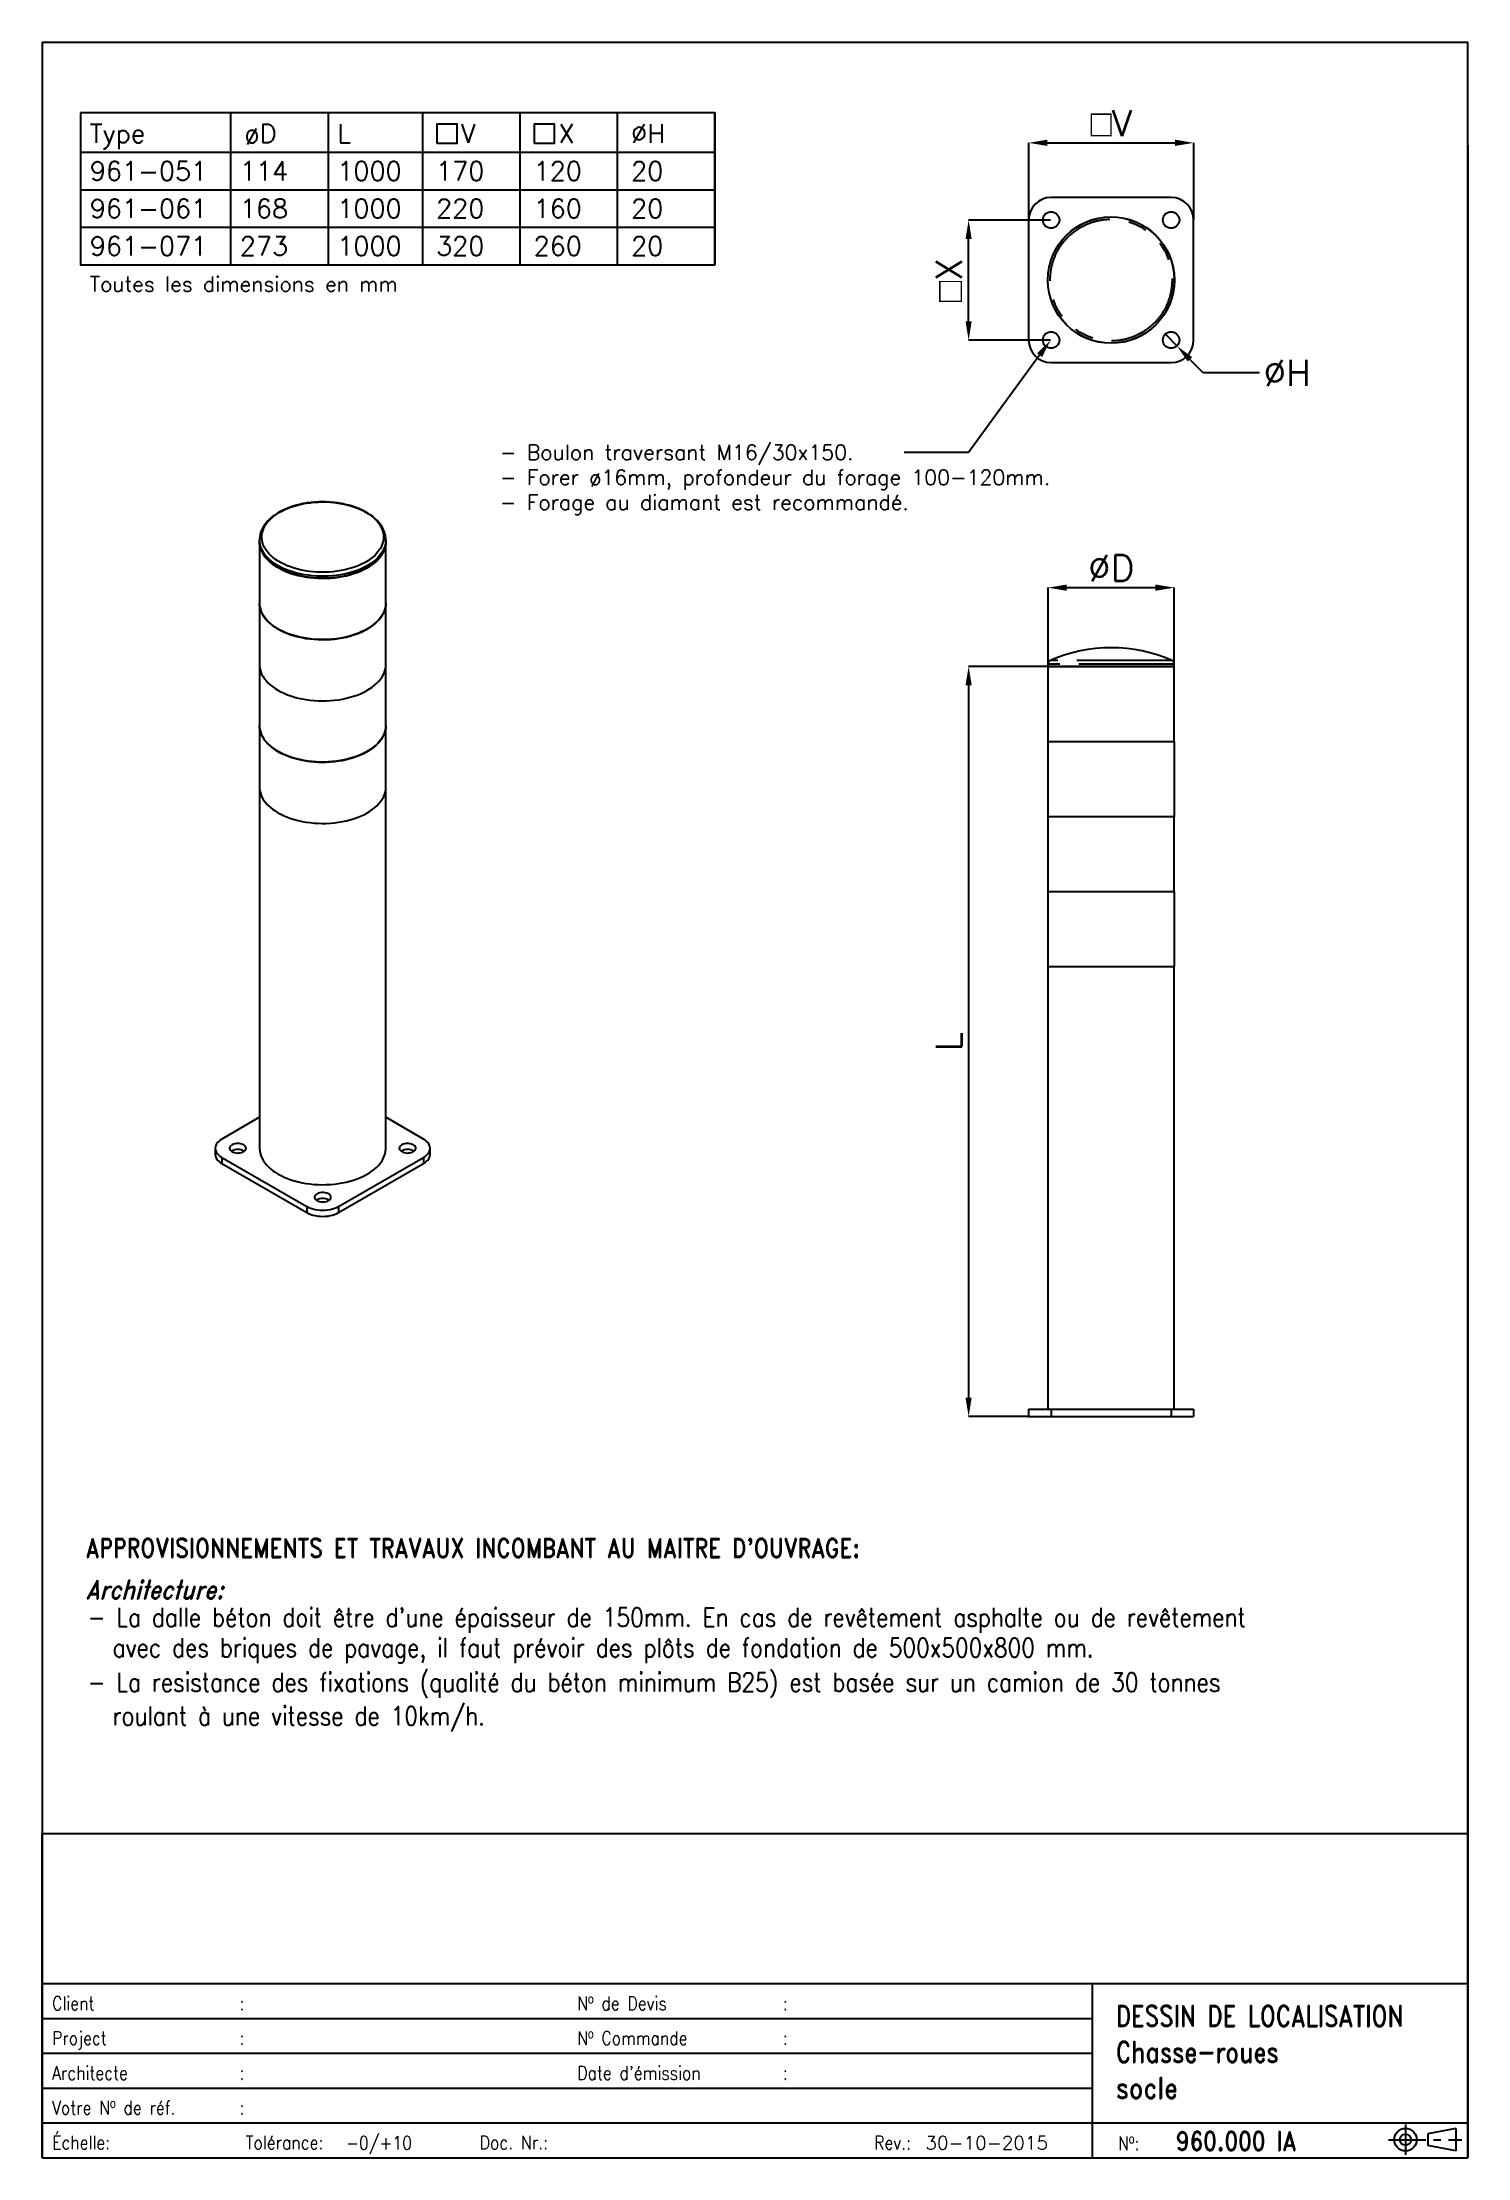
# Model space of a CAD drawing. Extents: x 11500 to 21000, y 0 to 14100.
import ezdxf

# ---------------------------------------------------------------- set-up
doc = ezdxf.new("R2010")
doc.units = 0
doc.header["$LTSCALE"] = 100
doc.header["$MEASUREMENT"] = 0
doc.header["$PDMODE"] = 2
doc.linetypes.add('KOP$0$CENTERX2', pattern=[4, 2.5, -0.5, 0.5, -0.5])
doc.linetypes.add('PHANTOM', pattern=[12.7, 6.35, -1.27, 1.27, -1.27, 1.27, -1.27])
doc.layers.get('0').update_dxf_attribs({"linetype": 'CONTINUOUS'})
doc.layers.get('Defpoints').update_dxf_attribs({"linetype": 'CONTINUOUS'})
for name, color, linetype in [('FRANS', 7, 'CONTINUOUS'), ('KOP$0$FRANS', 7, 'CONTINUOUS'), ('KOP$0$HARTLIJN', 7, 'KOP$0$CENTERX2'), ('KOP$0$TEKST', 7, 'CONTINUOUS'), ('TEKST', 7, 'CONTINUOUS')]:
    doc.layers.add(name, color=color, linetype=linetype)
doc.styles.add('KOP$0$ROMANS', font='romans.shx')
doc.styles.add('ROMAND', font='romand.shx')
doc.styles.add('ROMANS', font='romans.shx')
doc.styles.get("Standard").update_dxf_attribs({"font": 'romans.shx'})
doc.dimstyles.new('SLDDIMSTYLE0', dxfattribs={"dimtxt": 3.5, "dimasz": 2.5, "dimexe": 0, "dimexo": 0.0625, "dimgap": 0.875, "dimtad": 1, "dimdec": 4, "dimlfac": 10, "dimrnd": 1e-09, "dimzin": 12, "dimdsep": 46, "dimtxsty": 'Standard', "dimsah": 1, "dimcen": 0.09, "dimadec": 0, "dimazin": 0, "dimtfac": 1, "dimtdec": 4, "dimtofl": 0, "dimtmove": 0, "dimatfit": 3, "dimfxl": 1, "dimtolj": 1, "dimtzin": 0, "dimarcsym": 0})
doc.dimstyles.new('SLDDIMSTYLE1', dxfattribs={"dimtxt": 3.5, "dimasz": 2.5, "dimexe": 0, "dimexo": 0.0625, "dimgap": 0.875, "dimtad": 0, "dimtih": 1, "dimtoh": 1, "dimdec": 4, "dimlfac": 10, "dimrnd": 1e-09, "dimzin": 12, "dimdsep": 46, "dimtxsty": 'Standard', "dimblk1": 'NONE', "dimsah": 1, "dimcen": 0, "dimadec": 0, "dimazin": 0, "dimtfac": 1, "dimtdec": 4, "dimtmove": 0, "dimatfit": 3, "dimldrblk": 'NONE', "dimfxl": 1, "dimtolj": 1, "dimtzin": 0, "dimarcsym": 0})

# ---------------------------------------------------------------- blocks, each defined once
blk = doc.blocks.new('KOP')
for p, q in [((11500, 0), (11500, 2160)), ((11500, 2160), (21000, 2160)), ((11500, 0), (11500, 2125)), ((21000, 2160), (21000, 0)), ((11500, 1160), (21000, 1160)), ((18500, 0), (18500, 1160)), ((18500, 0), (18500, 1125)), ((11500, 928), (18500, 928)), ((11500, 696), (18500, 696)), ((11500, 464), (18500, 464)), ((11500, 232), (21000, 232)), ((20922, 195), (20735, 158)), ((20735, 158), (20735, 82)), ((20922, 195), (20922, 45)), ((20922, 45), (20735, 82)), ((11500, 0), (21000, 0))]:
    blk.add_line(p, q)
for radius in [75, 37.5]:
    blk.add_circle((20585, 120), radius)
at = {"layer": 'KOP$0$HARTLIJN'}
for p, q in [((20585, 221), (20585, 19)), ((20472, 120), (20960, 120))]:
    blk.add_line(p, q, dxfattribs=at)
at = {"layer": 'KOP$0$FRANS', "style": 'KOP$0$ROMANS', "width": 0.85}
for s, p in [('Client', (11565, 984)), (':', (12815, 984)), ('Nº de Devis', (15065, 984)), (':', (16435, 984)), ('Project', (11565, 752)), (':', (12815, 752)), ('Nº Commande ', (15065, 752)), (':', (16435, 752)), ('Architecte', (11565, 520)), (':', (12815, 520)), ("Date d'émission", (15065, 520)), (':', (16435, 520)), ('Votre Nº de réf.', (11565, 288)), (':', (12815, 288)), ('Échelle:', (11565, 56)), ('Tolérance:', (12855, 56)), ('Doc. Nr.:', (14415, 56)), ('Nº:', (18670, 51))]:
    blk.add_text(s, height=90, dxfattribs=at).set_placement(p)
at = {"layer": 'KOP$0$TEKST', "style": 'KOP$0$ROMANS', "width": 0.85}
blk.add_text('Rev.:', height=90, dxfattribs=at).set_placement((17044, 55))
blk = doc.blocks.new('*D9')
at = {"color": 0, "linetype": 'Continuous', "lineweight": -2}
for p, q in [((18203, 9943), (18203, 10465)), ((18328, 10465), (18919, 10465)), ((19044, 9943), (19044, 10465))]:
    blk.add_line(p, q, dxfattribs=at)
at = {"color": 0}
for points in [[(18328, 10486), (18328, 10444), (18203, 10465)], [(18919, 10444), (18919, 10486), (19044, 10465)]]:
    blk.add_solid(points, dxfattribs=at)
at = {"layer": 'Defpoints', "color": 0}
for p in [(19044, 10465), (18203, 9940), (19044, 9940)]:
    blk.add_point(p, dxfattribs=at)
at = {"color": 0, "insert": (18624, 10596), "char_height": 175, "attachment_point": 5}
blk.add_mtext('\\A1;%%cD', dxfattribs=at)
blk = doc.blocks.new('*D10')
at = {"color": 0, "linetype": 'Continuous', "lineweight": -2}
for p, q in [((18200, 9940), (17674, 9940)), ((17674, 9815), (17674, 5065)), ((18070, 4940), (17674, 4940))]:
    blk.add_line(p, q, dxfattribs=at)
at = {"color": 0}
for points in [[(17694, 9815), (17653, 9815), (17674, 9940)], [(17653, 5065), (17694, 5065), (17674, 4940)]]:
    blk.add_solid(points, dxfattribs=at)
at = {"layer": 'Defpoints', "color": 0}
for p in [(18203, 9940), (17674, 4940), (18074, 4940)]:
    blk.add_point(p, dxfattribs=at)
at = {"color": 0, "insert": (17542, 7440), "char_height": 175, "attachment_point": 5, "rotation": 90}
blk.add_mtext('\\A1;L', dxfattribs=at)
blk = doc.blocks.new('*D11')
at = {"color": 0, "linetype": 'Continuous', "lineweight": -2}
for p, q in [((18074, 12918), (18074, 13430)), ((18199, 13430), (19049, 13430)), ((19174, 12918), (19174, 13430))]:
    blk.add_line(p, q, dxfattribs=at)
at = {"color": 0}
for points in [[(18199, 13451), (18199, 13409), (18074, 13430)], [(19049, 13409), (19049, 13451), (19174, 13430)]]:
    blk.add_solid(points, dxfattribs=at)
at = {"layer": 'Defpoints', "color": 0}
for p in [(19174, 13430), (18074, 12915), (19174, 12915)]:
    blk.add_point(p, dxfattribs=at)
at = {"color": 0, "insert": (18624, 13561), "char_height": 175, "attachment_point": 5}
blk.add_mtext('\\A1;{\\fGDT;o}V', dxfattribs=at)
blk = doc.blocks.new('*D12')
at = {"color": 0, "linetype": 'Continuous', "lineweight": -2}
for p, q in [((18220, 12915), (17674, 12915)), ((17674, 12240), (17674, 12790)), ((18220, 12115), (17674, 12115))]:
    blk.add_line(p, q, dxfattribs=at)
at = {"color": 0}
for points in [[(17694, 12790), (17653, 12790), (17674, 12915)], [(17653, 12240), (17694, 12240), (17674, 12115)]]:
    blk.add_solid(points, dxfattribs=at)
at = {"layer": 'Defpoints', "color": 0}
for p in [(17674, 12915), (18224, 12915), (18224, 12115)]:
    blk.add_point(p, dxfattribs=at)
at = {"color": 0, "insert": (17542, 12515), "char_height": 175, "attachment_point": 5, "rotation": 90}
blk.add_mtext('\\A1;{\\fGDT;o}X', dxfattribs=at)
blk = doc.blocks.new('*D13')
at = {"color": 0, "linetype": 'Continuous', "lineweight": -2}
for p, q in [((18985, 12155), (18985, 12155)), ((18985, 12155), (19062, 12076)), ((19237, 11897), (19149, 11986)), ((19612, 11897), (19237, 11897))]:
    blk.add_line(p, q, dxfattribs=at)
at = {"color": 0}
blk.add_solid([(19164, 12001), (19134, 11972), (19062, 12076)], dxfattribs=at)
at = {"layer": 'Defpoints', "color": 0}
for p in [(18985, 12155), (19062, 12076)]:
    blk.add_point(p, dxfattribs=at)
at = {"color": 0, "insert": (19797, 11897), "char_height": 175, "attachment_point": 5}
blk.add_mtext('\\A1;ØH', dxfattribs=at)
blk = doc.blocks.new('_NONE')
blk = doc.blocks.new('*X15')
for p, q in [((18150, 12014), (17677, 11365)), ((17677, 11365), (17248, 11365))]:
    blk.add_line(p, q)
blk.add_solid([(18133, 12027), (18224, 12115), (18167, 12002)])

msp = doc.modelspace()

# ---------------------------------------------------------------- linework, layer by layer
for p, q in [((11500, 14100), (11500, 0)), ((11500, 14100), (21000, 14100)), ((21000, 0), (21000, 14100)), ((12754.394461, 13628.945448), (12754.394461, 12616.926248)), ((13404.122461, 13628.945448), (13404.122461, 12616.926248)), ((14032.964318, 13628.945448), (14032.964318, 12616.926248)), ((14682.692318, 13628.945448), (14682.692318, 12616.926248)), ((15332.420318, 13628.945448), (15332.420318, 12616.926248)), ((15982.148318, 13628.945448), (15982.148318, 12616.926248)), ((21000, 13414.198829), (21000, 0)), ((11754.535261, 13366.926248), (15982.148318, 13366.926248)), ((11754.535261, 13116.926248), (15982.148318, 13116.926248)), ((11754.535261, 12866.926248), (15982.148318, 12866.926248)), ((11500, 0), (21000, 0))]:
    msp.add_line(p, q)
at = {"color": 7, "linetype": 'Continuous'}
for p, q in [((19023.549384, 13065.322397, 2530.767389), (18223.549384, 13065.322397, 2530.767389)), ((18073.549384, 12915.322397, 2530.767389), (18073.549384, 12115.322397, 2530.767389)), ((19173.549384, 12115.322397, 2530.767389), (19173.549384, 12915.322397, 2530.767389)), ((18223.549384, 11965.322397, 2530.767389), (19023.549384, 11965.322397, 2530.767389)), ((12947.933147, 10783.382429, 2530.767389), (12947.933147, 10770.260072, 2530.767389)), ((12947.935917, 10782.501169, 2530.767389), (12947.933147, 10783.382429, 2530.767389)), ((12947.933147, 10770.260072, 2530.767389), (12947.933147, 10361.989666, 2530.767389)), ((13789.433147, 10770.260072, 2530.767389), (13789.433147, 10783.382429, 2530.767389)), ((13789.433147, 10361.989666, 2530.767389), (13789.433147, 10770.260072, 2530.767389)), ((12946.933147, 10361.989666, 2530.767389), (12946.933147, 9953.71926, 2530.767389)), ((13790.433147, 9953.71926, 2530.767389), (13790.433147, 10361.989666, 2530.767389)), ((12947.933147, 9936.962993, 2530.767389), (12947.933147, 9545.448854, 2530.767389)), ((13789.433147, 9545.448854, 2530.767389), (13789.433147, 9936.962993, 2530.767389)), ((18202.799384, 9955.829009, 2530.767389), (18202.799384, 9939.75834, 2530.767389)), ((18202.799384, 9939.75834, 2530.767389), (18202.799384, 9439.75834, 2530.767389)), ((19044.299384, 9939.75834, 2530.767389), (18202.799384, 9939.75834, 2530.767389)), ((18202.799384, 9939.75834, 2530.767389), (18623.549384, 9939.75834, 2530.767389)), ((18623.549384, 9939.75834, 2530.767389), (19044.299384, 9939.75834, 2530.767389)), ((19044.299384, 9939.75834, 2530.767389), (19044.299384, 9955.829009, 2530.767389)), ((19044.299384, 9439.75834, 2530.767389), (19044.299384, 9939.75834, 2530.767389)), ((12946.933147, 9545.448854, 2530.767389), (12946.933147, 9137.178448, 2530.767389)), ((13790.433147, 9137.178448, 2530.767389), (13790.433147, 9545.448854, 2530.767389)), ((18201.799384, 9439.75834, 2530.767389), (18201.799384, 8939.75834, 2530.767389)), ((18201.799384, 9439.75834, 2530.767389), (18623.549384, 9439.75834, 2530.767389)), ((18623.549384, 9439.75834, 2530.767389), (19045.299384, 9439.75834, 2530.767389)), ((19045.299384, 8939.75834, 2530.767389), (19045.299384, 9439.75834, 2530.767389)), ((12947.933147, 9120.422181, 2530.767389), (12947.933147, 6728.383053, 2530.767389)), ((13789.433147, 6728.383053, 2530.767389), (13789.433147, 9120.422181, 2530.767389)), ((18201.799384, 8939.75834, 2530.767389), (18623.549384, 8939.75834, 2530.767389)), ((18202.799384, 8939.75834, 2530.767389), (18202.799384, 8439.75834, 2530.767389)), ((18623.549384, 8939.75834, 2530.767389), (19045.299384, 8939.75834, 2530.767389)), ((19044.299384, 8439.75834, 2530.767389), (19044.299384, 8939.75834, 2530.767389)), ((18201.799384, 8439.75834, 2530.767389), (18201.799384, 7939.75834, 2530.767389)), ((18201.799384, 8439.75834, 2530.767389), (18623.549384, 8439.75834, 2530.767389)), ((18623.549384, 8439.75834, 2530.767389), (19045.299384, 8439.75834, 2530.767389)), ((19045.299384, 7939.75834, 2530.767389), (19045.299384, 8439.75834, 2530.767389)), ((18201.799384, 7939.75834, 2530.767389), (18623.549384, 7939.75834, 2530.767389)), ((18202.799384, 7939.75834, 2530.767389), (18202.799384, 4989.75834, 2530.767389)), ((18623.549384, 7939.75834, 2530.767389), (19045.299384, 7939.75834, 2530.767389)), ((19044.299384, 4989.75834, 2530.767389), (19044.299384, 7939.75834, 2530.767389)), ((12947.933147, 6934.51371, 2530.767389), (12696.931705, 6789.613661, 2530.767389)), ((14040.434589, 6789.613661, 2530.767389), (13789.433147, 6934.51371, 2530.767389)), ((12652.997722, 6728.383053, 2530.767389), (12652.997722, 6687.556012, 2530.767389)), ((12696.931705, 6667.152445, 2530.767389), (13262.61713, 6340.5892, 2530.767389)), ((13474.749164, 6340.5892, 2530.767389), (14040.434589, 6667.152445, 2530.767389)), ((14084.368572, 6687.556012, 2530.767389), (14084.368572, 6728.383053, 2530.767389)), ((12696.931705, 6626.325404, 2530.767389), (13262.61713, 6299.762159, 2530.767389)), ((13474.749164, 6299.762159, 2530.767389), (14040.434589, 6626.325404, 2530.767389)), ((18073.549384, 4989.75834, 2530.767389), (18073.549384, 4939.75834, 2530.767389)), ((18073.549384, 4989.75834, 2530.767389), (18223.549384, 4989.75834, 2530.767389)), ((18073.549384, 4939.75834, 2530.767389), (18223.549384, 4939.75834, 2530.767389)), ((18223.549384, 4989.75834, 2530.767389), (19023.549384, 4989.75834, 2530.767389)), ((18223.549384, 4939.75834, 2530.767389), (19023.549384, 4939.75834, 2530.767389)), ((19023.549384, 4989.75834, 2530.767389), (19173.549384, 4989.75834, 2530.767389)), ((19023.549384, 4939.75834, 2530.767389), (19173.549384, 4939.75834, 2530.767389)), ((19173.549384, 4989.75834, 2530.767389), (19173.549384, 4939.75834, 2530.767389))]:
    msp.add_line(p, q, dxfattribs=at)
at = {"color": 8, "linetype": 'PHANTOM'}
for p, q in [((19044.299384, 9955.829009, 2530.767389), (18202.799384, 9955.829009, 2530.767389)), ((19029.44682, 9978.676975, 2530.767389), (18217.651948, 9978.676975, 2530.767389)), ((12696.931705, 6667.152445, 2530.767389), (12696.931705, 6626.325404, 2530.767389)), ((14040.434589, 6667.152445, 2530.767389), (14040.434589, 6626.325404, 2530.767389)), ((13262.61713, 6340.5892, 2530.767389), (13262.61713, 6299.762159, 2530.767389)), ((13474.749164, 6340.5892, 2530.767389), (13474.749164, 6299.762159, 2530.767389)), ((18223.549384, 4989.75834, 2530.767389), (18223.549384, 4939.75834, 2530.767389)), ((19023.549384, 4989.75834, 2530.767389), (19023.549384, 4939.75834, 2530.767389))]:
    msp.add_line(p, q, dxfattribs=at)
for points in [[(11754.535261, 13628.945448), (11754.535261, 12616.926248), (15982.148318, 12616.926248), (15982.148318, 13628.945448)], [(14131.319726, 13426.369962), (14131.319726, 13556.575491), (14262.044702, 13556.575491), (14262.044702, 13426.369962)], [(14781.047726, 13426.369962), (14781.047726, 13556.575491), (14911.772702, 13556.575491), (14911.772702, 13426.369962)]]:
    msp.add_lwpolyline(points, close=True)
at = {"color": 7, "linetype": 'Continuous', "elevation": 2530.767389}
for points in [[(13661.01964, 10966.580406), (13650.949828, 10972.203643), (13631.150635, 10982.24473), (13610.382803, 10991.511331), (13588.725028, 10999.976813), (13566.260699, 11007.615965), (13543.074663, 11014.406421), (13519.253283, 11020.328462), (13494.88442, 11025.364929), (13470.057365, 11029.501215), (13444.862695, 11032.725291), (13419.392074, 11035.027757), (13393.738011, 11036.401895), (13367.993577, 11036.843707), (13342.252106, 11036.351939), (13316.607491, 11034.928136), (13291.153161, 11032.576652), (13265.981262, 11029.30452), (13241.182911, 11025.121389), (13216.84791, 11020.039421), (13193.0645, 11014.073186), (13169.919152, 11007.239539), (13147.496435, 10999.557498), (13125.878943, 10991.048153), (13105.147321, 10981.734624), (13085.380394, 10971.642121), (13066.655381, 10960.798174), (13049.048171, 10949.233098), (13032.63501, 10936.981933), (13017.492006, 10924.085938), (13003.691681, 10910.591843), (12991.303355, 10896.554399), (12980.390755, 10882.037296), (12971.008767, 10867.112885), (12963.199993, 10851.860168), (12956.992255, 10836.361051), (12952.398134, 10820.695664), (12949.417045, 10804.938059), (12948.039308, 10789.153538), (12948.130071, 10782.397942)], [(13789.255429, 10783.799683), (13789.058705, 10794.218914), (13787.187053, 10809.888236), (13783.756635, 10825.418842), (13778.779407, 10840.770961), (13772.264634, 10855.903532), (13764.222159, 10870.770889), (13754.666762, 10885.321092), (13743.622306, 10899.496272), (13731.124436, 10913.234806), (13717.221182, 10926.474493), (13701.971636, 10939.1557), (13685.443507, 10951.223617), (13667.710502, 10962.629358), (13661.01964, 10966.580406)], [(13789.433147, 10770.260072), (13788.757515, 10756.500654), (13786.333737, 10740.832284), (13782.158188, 10725.287346), (13776.24838, 10709.931038), (13768.629102, 10694.827771), (13759.332312, 10680.040894), (13748.397003, 10665.632427), (13735.869043, 10651.662805), (13721.800977, 10638.190621), (13706.251813, 10625.272383), (13689.286768, 10612.962273), (13670.977, 10601.311925), (13651.399307, 10590.370203), (13630.635804, 10580.183003), (13608.77358, 10570.793052), (13585.904334, 10562.239735), (13562.123986, 10554.558927), (13537.532281, 10547.782845), (13512.232363, 10541.93991), (13486.33035, 10537.054629), (13459.934884, 10533.147492), (13433.156676, 10530.234888), (13406.108044, 10528.329034), (13378.902439, 10527.437922), (13351.653971, 10527.56529), (13324.476929, 10528.710605), (13297.485303, 10530.869062), (13270.792306, 10534.031608), (13244.509897, 10538.184979), (13218.748314, 10543.311753), (13193.615609, 10549.390427), (13169.217199, 10556.395506), (13145.655418, 10564.297606), (13123.029093, 10573.063585), (13101.433127, 10582.656674), (13080.958099, 10593.036637), (13061.689891, 10604.159937), (13043.709319, 10615.979919), (13027.091801, 10628.447005), (13011.907035, 10641.508904), (12998.218712, 10655.110831), (12986.084245, 10669.195734), (12975.554532, 10683.704535), (12966.673736, 10698.57638), (12959.479108, 10713.748892), (12954.000824, 10729.158432), (12950.261861, 10744.740365), (12948.277903, 10760.429338), (12947.933147, 10770.260072)], [(12947.933147, 10770.260072), (12947.946939, 10768.293409), (12949.049813, 10752.575577), (12951.912775, 10736.93192), (12956.523817, 10721.428053), (12962.863598, 10706.129004), (12970.905527, 10691.098943), (12980.615874, 10676.400912), (12991.95391, 10662.096558), (13004.872079, 10648.24588), (13019.316199, 10634.906971), (13035.225684, 10622.135781), (13052.533807, 10609.985875), (13071.167969, 10598.508215)], [(13071.167969, 10598.508215), (13091.050014, 10587.750942), (13112.096548, 10577.759176), (13134.219296, 10568.574826), (13157.325466, 10560.236413), (13181.318144, 10552.778913), (13206.096696, 10546.233604), (13231.557192, 10540.62794), (13257.592843, 10535.985433), (13284.094444, 10532.325555), (13310.95084, 10529.663657), (13338.049385, 10528.010905), (13365.276419, 10527.374229), (13392.517742, 10527.756301), (13419.659094, 10529.155518), (13446.586635, 10531.566012), (13473.187422, 10534.977671), (13499.349882, 10539.376187), (13524.96428, 10544.743109), (13549.923181, 10551.055929), (13574.121898, 10558.288166), (13597.458934, 10566.409488), (13619.836404, 10575.385829), (13641.160451, 10585.179541), (13661.341633, 10595.749545), (13680.295303, 10607.051507), (13697.941964, 10619.038022), (13714.207599, 10631.658815), (13729.023984, 10644.86095), (13742.328975, 10658.589053), (13754.066765, 10672.785542), (13764.188122, 10687.390874), (13772.650594, 10702.343787), (13779.418686, 10717.581566), (13784.464011, 10733.040296), (13787.765406, 10748.655139), (13789.309024, 10764.3606), (13789.433147, 10770.260072)], [(12947.933147, 10378.745933), (12947.610385, 10375.781787), (12946.946972, 10360.018329), (12948.052467, 10344.263141), (12950.922233, 10328.582303), (12955.544234, 10313.041587), (12961.899083, 10297.706177), (12969.960126, 10282.640394), (12979.693551, 10267.90743), (12991.058535, 10253.569079), (13004.007407, 10239.685482), (13018.485855, 10226.314871), (13034.433153, 10213.513327), (13051.782412, 10201.334544), (13070.460862, 10189.829605)], [(13789.433147, 10361.989666), (13788.757515, 10348.230248), (13786.333737, 10332.561878), (13782.158188, 10317.01694), (13776.24838, 10301.660632), (13768.629102, 10286.557366), (13759.332312, 10271.770488), (13748.397003, 10257.362021), (13735.869043, 10243.392399), (13721.800977, 10229.920216), (13706.251813, 10217.001977), (13689.286768, 10204.691867), (13670.977, 10193.041519), (13651.399307, 10182.099797), (13630.635804, 10171.912597), (13608.77358, 10162.522646), (13585.904334, 10153.969329), (13562.123986, 10146.288521), (13537.532281, 10139.512439), (13512.232363, 10133.669504), (13486.33035, 10128.784223), (13459.934884, 10124.877086), (13433.156676, 10121.964483), (13406.108044, 10120.058628), (13378.902439, 10119.167516), (13351.653971, 10119.294884), (13324.476929, 10120.440199), (13297.485303, 10122.598656), (13270.792306, 10125.761202), (13244.509897, 10129.914573), (13218.748314, 10135.041347), (13193.615609, 10141.120021), (13169.217199, 10148.1251), (13145.655418, 10156.0272), (13123.029093, 10164.793179), (13101.433127, 10174.386268), (13080.958099, 10184.766232), (13061.689891, 10195.889531), (13043.709319, 10207.709513), (13027.091801, 10220.176599), (13011.907035, 10233.238499), (12998.218712, 10246.840425), (12986.084245, 10260.925328), (12975.554532, 10275.434129), (12966.673736, 10290.305975), (12959.479108, 10305.478486), (12954.000824, 10320.888026), (12950.261861, 10336.46996), (12948.277903, 10352.158932), (12947.933147, 10361.989666)], [(13070.460862, 10189.829605), (13090.390161, 10179.046766), (13111.486716, 10169.031252), (13133.662043, 10159.825073), (13156.823131, 10151.466842), (13180.872832, 10143.991617), (13205.710276, 10137.430752), (13231.231284, 10131.811765), (13257.328813, 10127.158224), (13283.893401, 10123.489648), (13310.813627, 10120.821424), (13337.976577, 10119.164743), (13365.268322, 10118.526554), (13392.574389, 10118.909534), (13419.780249, 10120.312077), (13446.771789, 10122.7283), (13473.435799, 10126.148068), (13499.660439, 10130.557037), (13525.335715, 10135.936715), (13550.353936, 10142.264538), (13574.610166, 10149.513965), (13598.002667, 10157.654588), (13620.433322, 10166.652264), (13641.80805, 10176.469253), (13662.037196, 10187.064379), (13681.035914, 10198.393202), (13698.724516, 10210.408206), (13715.02881, 10223.058995), (13729.880409, 10236.292507), (13743.217022, 10250.053237), (13754.982709, 10264.283468), (13765.128122, 10278.923512), (13773.610707, 10293.911964), (13780.394885, 10309.185958), (13785.452201, 10324.681429), (13788.761442, 10340.333384), (13790.308729, 10356.076173), (13790.087572, 10371.843765), (13789.433147, 10378.745933)], [(12946.933147, 9953.71926), (12946.946972, 9951.747923), (12948.052467, 9935.992735), (12950.922233, 9920.311897), (12955.544234, 9904.771182), (12961.899083, 9889.435771), (12969.960126, 9874.369988), (12979.693551, 9859.637024), (12991.058535, 9845.298673), (13004.007407, 9831.415076), (13018.485855, 9818.044465), (13034.433153, 9805.242921), (13051.782412, 9793.064138), (13070.460862, 9781.559199)], [(13070.460862, 9781.559199), (13090.390161, 9770.77636), (13111.486716, 9760.760846), (13133.662043, 9751.554667), (13156.823131, 9743.196436), (13180.872832, 9735.721211), (13205.710276, 9729.160346), (13231.231284, 9723.541359), (13257.328813, 9718.887818), (13283.893401, 9715.219242), (13310.813627, 9712.551018), (13337.976577, 9710.894337), (13365.268322, 9710.256148), (13392.574389, 9710.639129), (13419.780249, 9712.041671), (13446.771789, 9714.457894), (13473.435799, 9717.877662), (13499.660439, 9722.286631), (13525.335715, 9727.666309), (13550.353936, 9733.994132), (13574.610166, 9741.243559), (13598.002667, 9749.384182), (13620.433322, 9758.381858), (13641.80805, 9768.198847), (13662.037196, 9778.793973), (13681.035914, 9790.122796), (13698.724516, 9802.1378), (13715.02881, 9814.788589), (13729.880409, 9828.022101), (13743.217022, 9841.782831), (13754.982709, 9856.013062), (13765.128122, 9870.653106), (13773.610707, 9885.641558), (13780.394885, 9900.915552), (13785.452201, 9916.411023), (13788.761442, 9932.062978), (13790.308729, 9947.805767), (13790.433147, 9953.71926)], [(12947.933147, 9562.205121), (12947.610385, 9559.240975), (12946.946972, 9543.477517), (12948.052467, 9527.722329), (12950.922233, 9512.041491), (12955.544234, 9496.500776), (12961.899083, 9481.165365), (12969.960126, 9466.099582), (12979.693551, 9451.366618), (12991.058535, 9437.028267), (13004.007407, 9423.14467), (13018.485855, 9409.774059), (13034.433153, 9396.972515), (13051.782412, 9384.793733), (13070.460862, 9373.288794)], [(13789.433147, 9545.448854), (13788.757515, 9531.689436), (13786.333737, 9516.021067), (13782.158188, 9500.476128), (13776.24838, 9485.11982), (13768.629102, 9470.016554), (13759.332312, 9455.229676), (13748.397003, 9440.82121), (13735.869043, 9426.851588), (13721.800977, 9413.379404), (13706.251813, 9400.461165), (13689.286768, 9388.151055), (13670.977, 9376.500707), (13651.399307, 9365.558986), (13630.635804, 9355.371785), (13608.77358, 9345.981834), (13585.904334, 9337.428517), (13562.123986, 9329.747709), (13537.532281, 9322.971627), (13512.232363, 9317.128692), (13486.33035, 9312.243411), (13459.934884, 9308.336274), (13433.156676, 9305.423671), (13406.108044, 9303.517816), (13378.902439, 9302.626704), (13351.653971, 9302.754072), (13324.476929, 9303.899387), (13297.485303, 9306.057844), (13270.792306, 9309.22039), (13244.509897, 9313.373761), (13218.748314, 9318.500535), (13193.615609, 9324.579209), (13169.217199, 9331.584288), (13145.655418, 9339.486388), (13123.029093, 9348.252367), (13101.433127, 9357.845456), (13080.958099, 9368.22542), (13061.689891, 9379.34872), (13043.709319, 9391.168701), (13027.091801, 9403.635787), (13011.907035, 9416.697687), (12998.218712, 9430.299613), (12986.084245, 9444.384516), (12975.554532, 9458.893317), (12966.673736, 9473.765163), (12959.479108, 9488.937674), (12954.000824, 9504.347214), (12950.261861, 9519.929148), (12948.277903, 9535.61812), (12947.933147, 9545.448854)], [(13070.460862, 9373.288794), (13090.390161, 9362.505954), (13111.486716, 9352.49044), (13133.662043, 9343.284261), (13156.823131, 9334.92603), (13180.872832, 9327.450805), (13205.710276, 9320.88994), (13231.231284, 9315.270953), (13257.328813, 9310.617412), (13283.893401, 9306.948836), (13310.813627, 9304.280612), (13337.976577, 9302.623931), (13365.268322, 9301.985742), (13392.574389, 9302.368723), (13419.780249, 9303.771265), (13446.771789, 9306.187488), (13473.435799, 9309.607256), (13499.660439, 9314.016225), (13525.335715, 9319.395904), (13550.353936, 9325.723727), (13574.610166, 9332.973153), (13598.002667, 9341.113776), (13620.433322, 9350.111452), (13641.80805, 9359.928441), (13662.037196, 9370.523567), (13681.035914, 9381.85239), (13698.724516, 9393.867394), (13715.02881, 9406.518183), (13729.880409, 9419.751695), (13743.217022, 9433.512425), (13754.982709, 9447.742656), (13765.128122, 9462.3827), (13773.610707, 9477.371152), (13780.394885, 9492.645146), (13785.452201, 9508.140617), (13788.761442, 9523.792572), (13790.308729, 9539.535361), (13790.087572, 9555.302953), (13789.433147, 9562.205121)], [(12946.933147, 9137.178448), (12946.946972, 9135.207111), (12948.052467, 9119.451923), (12950.922233, 9103.771085), (12955.544234, 9088.23037), (12961.899083, 9072.894959), (12969.960126, 9057.829177), (12979.693551, 9043.096212), (12991.058535, 9028.757861), (13004.007407, 9014.874264), (13018.485855, 9001.503653), (13034.433153, 8988.702109), (13051.782412, 8976.523327), (13070.460862, 8965.018388)], [(13070.460862, 8965.018388), (13090.390161, 8954.235548), (13111.486716, 8944.220034), (13133.662043, 8935.013855), (13156.823131, 8926.655624), (13180.872832, 8919.180399), (13205.710276, 8912.619534), (13231.231284, 8907.000547), (13257.328813, 8902.347006), (13283.893401, 8898.67843), (13310.813627, 8896.010206), (13337.976577, 8894.353525), (13365.268322, 8893.715336), (13392.574389, 8894.098317), (13419.780249, 8895.500859), (13446.771789, 8897.917082), (13473.435799, 8901.33685), (13499.660439, 8905.745819), (13525.335715, 8911.125498), (13550.353936, 8917.453321), (13574.610166, 8924.702747), (13598.002667, 8932.843371), (13620.433322, 8941.841046), (13641.80805, 8951.658035), (13662.037196, 8962.253161), (13681.035914, 8973.581984), (13698.724516, 8985.596988), (13715.02881, 8998.247777), (13729.880409, 9011.481289), (13743.217022, 9025.242019), (13754.982709, 9039.47225), (13765.128122, 9054.112294), (13773.610707, 9069.100746), (13780.394885, 9084.37474), (13785.452201, 9099.870211), (13788.761442, 9115.522166), (13790.308729, 9131.264955), (13790.433147, 9137.178448)], [(12696.931705, 6789.613661), (12685.723, 6782.373003), (12675.989092, 6774.45339), (12667.852392, 6765.954416), (12661.415223, 6756.98296), (12656.758536, 6747.651843), (12653.940891, 6738.078411), (12652.997722, 6728.383053), (12653.940891, 6718.687696), (12656.758536, 6709.114263), (12661.415223, 6699.783146), (12667.852392, 6690.81169), (12675.989092, 6682.312716), (12685.723, 6674.393103), (12696.931705, 6667.152445)], [(14040.434589, 6667.152445), (14051.643295, 6674.393103), (14061.377202, 6682.312716), (14069.513902, 6690.81169), (14075.951072, 6699.783146), (14080.607759, 6709.114263), (14083.425404, 6718.687696), (14084.368572, 6728.383053), (14083.425404, 6738.078411), (14080.607759, 6747.651843), (14075.951072, 6756.98296), (14069.513902, 6765.954416), (14061.377202, 6774.45339), (14051.643295, 6782.373003), (14040.434589, 6789.613661)], [(12652.997722, 6687.556012), (12653.940891, 6677.860655), (12656.758536, 6668.287222), (12661.415223, 6658.956106), (12667.852392, 6649.98465), (12675.989092, 6641.485675), (12685.723, 6633.566062), (12696.931705, 6626.325404)], [(12764.106849, 6705.93183), (12771.676075, 6702.28381), (12780.252005, 6699.474641), (12789.559, 6697.594612), (12799.297927, 6696.704149), (12809.155769, 6696.831871), (12818.815685, 6697.973675), (12827.9672, 6700.092862), (12836.316175, 6703.121318), (12843.594267, 6706.961707), (12849.567553, 6711.490596), (12854.044047, 6716.562423), (12856.879869, 6722.014174), (12857.983875, 6727.670626), (12857.320581, 6733.349976), (12854.911305, 6738.869686), (12850.833485, 6744.052346), (12845.218183, 6748.731382), (12838.245881, 6752.756406), (12830.140674, 6755.998051), (12821.163071, 6758.352127), (12811.601618, 6759.742972), (12801.763629, 6760.125884), (12791.965304, 6759.488554), (12782.521571, 6757.851469), (12773.735958, 6755.267244), (12765.890842, 6751.81894), (12759.238372, 6747.617386), (12753.992364, 6742.797626), (12750.321427, 6737.514569), (12748.343551, 6731.938017), (12748.122304, 6726.247207), (12749.664799, 6720.625044), (12752.921457, 6715.25223), (12757.787608, 6710.301451), (12764.106849, 6705.93183)], [(12947.933147, 6728.383053), (12947.946939, 6726.416391), (12949.049813, 6710.698559), (12951.912775, 6695.054901), (12956.523817, 6679.551034), (12962.863598, 6664.251985), (12970.905527, 6649.221924), (12980.615874, 6634.523893), (12991.95391, 6620.219539), (13004.872079, 6606.368861), (13019.316199, 6593.029953), (13035.225684, 6580.258762), (13052.533807, 6568.108857), (13071.167969, 6556.631197)], [(13071.167969, 6556.631197), (13091.050014, 6545.873924), (13112.096548, 6535.882157), (13134.219296, 6526.697807), (13157.325466, 6518.359394), (13181.318144, 6510.901894), (13206.096696, 6504.356585), (13231.557192, 6498.750921), (13257.592843, 6494.108414), (13284.094444, 6490.448536), (13310.95084, 6487.786638), (13338.049385, 6486.133886), (13365.276419, 6485.49721), (13392.517742, 6485.879282), (13419.659094, 6487.2785), (13446.586635, 6489.688993), (13473.187422, 6493.100652), (13499.349882, 6497.499168), (13524.96428, 6502.866091), (13549.923181, 6509.17891), (13574.121898, 6516.411147), (13597.458934, 6524.532469), (13619.836404, 6533.50881), (13641.160451, 6543.302522), (13661.341633, 6553.872526), (13680.295303, 6565.174488), (13697.941964, 6577.161003), (13714.207599, 6589.781797), (13729.023984, 6602.983931), (13742.328975, 6616.712034), (13754.066765, 6630.908523), (13764.188122, 6645.513855), (13772.650594, 6660.466769), (13779.418686, 6675.704547), (13784.464011, 6691.163277), (13787.765406, 6706.77812), (13789.309024, 6722.483581), (13789.433147, 6728.383053)], [(13895.477699, 6705.93183), (13903.046925, 6702.28381), (13911.622854, 6699.474641), (13920.92985, 6697.594612), (13930.668777, 6696.704149), (13940.526618, 6696.831871), (13950.186535, 6697.973675), (13959.33805, 6700.092862), (13967.687025, 6703.121318), (13974.965117, 6706.961707), (13980.938403, 6711.490596), (13985.414897, 6716.562423), (13988.250719, 6722.014174), (13989.354725, 6727.670626), (13988.691431, 6733.349976), (13986.282155, 6738.869686), (13982.204335, 6744.052346), (13976.589033, 6748.731382), (13969.616731, 6752.756406), (13961.511524, 6755.998051), (13952.533921, 6758.352127), (13942.972468, 6759.742972), (13933.134479, 6760.125884), (13923.336154, 6759.488554), (13913.892421, 6757.851469), (13905.106808, 6755.267244), (13897.261692, 6751.81894), (13890.609222, 6747.617386), (13885.363213, 6742.797626), (13881.692277, 6737.514569), (13879.714401, 6731.938017), (13879.493154, 6726.247207), (13881.035649, 6720.625044), (13884.292307, 6715.25223), (13889.158458, 6710.301451), (13895.477699, 6705.93183)], [(14040.434589, 6626.325404), (14051.643295, 6633.566062), (14061.377202, 6641.485675), (14069.513902, 6649.98465), (14075.951072, 6658.956106), (14080.607759, 6668.287222), (14083.425404, 6677.860655), (14084.368572, 6687.556012)], [(13329.792274, 6379.368585), (13337.3615, 6375.720565), (13345.93743, 6372.911396), (13355.244425, 6371.031367), (13364.983352, 6370.140904), (13374.841193, 6370.268627), (13384.50111, 6371.410431), (13393.652625, 6373.529617), (13402.0016, 6376.558073), (13409.279692, 6380.398462), (13415.252978, 6384.927351), (13419.729472, 6389.999178), (13422.565294, 6395.450929), (13423.6693, 6401.107381), (13423.006006, 6406.786732), (13420.59673, 6412.306441), (13416.51891, 6417.489101), (13410.903608, 6422.168137), (13403.931306, 6426.193162), (13395.826099, 6429.434806), (13386.848496, 6431.788882), (13377.287043, 6433.179727), (13367.449054, 6433.562639), (13357.650729, 6432.92531), (13348.206996, 6431.288224), (13339.421383, 6428.704), (13331.576267, 6425.255695), (13324.923797, 6421.054142), (13319.677788, 6416.234381), (13316.006852, 6410.951324), (13314.028976, 6405.374773), (13313.807729, 6399.683962), (13315.350224, 6394.061799), (13318.606882, 6388.688985), (13323.473033, 6383.738206), (13329.792274, 6379.368585)], [(13262.61713, 6340.5892), (13275.159677, 6334.118552), (13288.878336, 6328.499287), (13303.600586, 6323.80207), (13319.141288, 6320.085971), (13335.305007, 6317.397723), (13351.888476, 6315.771131), (13368.683147, 6315.226652), (13385.477819, 6315.771131), (13402.061287, 6317.397723), (13418.225007, 6320.085971), (13433.765708, 6323.80207), (13448.487959, 6328.499287), (13462.206618, 6334.118552), (13474.749164, 6340.5892)], [(13262.61713, 6299.762159), (13275.159677, 6293.291512), (13288.878336, 6287.672246), (13303.600586, 6282.975029), (13319.141288, 6279.258931), (13335.305007, 6276.570682), (13351.888476, 6274.944091), (13368.683147, 6274.399611), (13385.477819, 6274.944091), (13402.061287, 6276.570682), (13418.225007, 6279.258931), (13433.765708, 6282.975029), (13448.487959, 6287.672246), (13462.206618, 6293.291512), (13474.749164, 6299.762159)]]:
    msp.add_lwpolyline(points, dxfattribs=at)
at = {"color": 8, "linetype": 'PHANTOM', "elevation": 2530.767389}
for points in [[(13655.695977, 10967.727705), (13674.037305, 10956.414966), (13691.043398, 10944.427179), (13706.639891, 10931.816763), (13720.758585, 10918.638861), (13733.337743, 10904.951096), (13744.32236, 10890.813321), (13753.664401, 10876.287358), (13761.323018, 10861.436724), (13767.26472, 10846.326358), (13771.463526, 10831.022334), (13773.901076, 10815.591572), (13774.566712, 10800.101546), (13773.457522, 10784.619991), (13770.578356, 10769.214604), (13765.941805, 10753.952748), (13759.568143, 10738.901161), (13751.485241, 10724.125657), (13741.728442, 10709.690848), (13730.340411, 10695.659853), (13717.370945, 10682.094025), (13702.876755, 10669.052685), (13686.921223, 10656.592859), (13669.574116, 10644.76903), (13650.911289, 10633.632903), (13631.014351, 10623.233171), (13609.970305, 10613.61531), (13587.871171, 10604.821377), (13564.813584, 10596.889825), (13540.898369, 10589.855337), (13516.2301, 10583.748673), (13490.916646, 10578.596536), (13465.068697, 10574.421454), (13438.799277, 10571.241685), (13412.223258, 10569.071133), (13385.456848, 10567.919289), (13358.617092, 10567.79119), (13331.821352, 10568.687395), (13305.186799, 10570.603987), (13278.8299, 10573.532584), (13252.865905, 10577.460379), (13227.408351, 10582.370199), (13202.568555, 10588.240574), (13178.455136, 10595.045833), (13155.173535, 10602.75622), (13132.825558, 10611.338018), (13111.508926, 10620.753702), (13091.316851, 10630.962099), (13072.337629, 10641.918571), (13054.65425, 10653.575208), (13038.34404, 10665.881038), (13023.478318, 10678.78225), (13010.12209, 10692.222432), (12998.333757, 10706.142813), (12988.164869, 10720.482522), (12979.65989, 10735.178855), (12972.85601, 10750.16755), (12967.782982, 10765.383064), (12964.462989, 10780.758864), (12962.910547, 10796.227716), (12963.132446, 10811.721977), (12965.127715, 10827.173896), (12968.887629, 10842.515906), (12974.395747, 10857.680919), (12981.627983, 10872.602623), (12990.552713, 10887.215769), (13001.130912, 10901.456457), (13013.316323, 10915.262417), (13027.055662, 10928.573279), (13042.288852, 10941.330837), (13058.949281, 10953.479306), (13076.964097, 10964.965564), (13096.254526, 10975.739385), (13116.736217, 10985.753656), (13138.319607, 10994.964589), (13160.910318, 11003.331907), (13184.409568, 11010.81902), (13208.714598, 11017.39319), (13233.719131, 11023.02567), (13259.313826, 11027.691831), (13285.386766, 11031.371268), (13311.82394, 11034.047891), (13338.509744, 11035.709998), (13365.32749, 11036.35032), (13392.159908, 11035.966057), (13418.889669, 11034.558889), (13445.39989, 11032.13497), (13471.574647, 11028.704898), (13497.299486, 11024.283673), (13522.461919, 11018.890627), (13546.951917, 11012.549343), (13570.66239, 11005.28755), (13593.489659, 10997.137001), (13615.333907, 10988.133337), (13636.099614, 10978.315929), (13655.695977, 10967.727705)], [(13789.432658, 10783.752931), (13788.757515, 10769.623011), (13786.333737, 10753.954642), (13782.158188, 10738.409703), (13776.24838, 10723.053395), (13768.629102, 10707.950129), (13759.332312, 10693.163251), (13748.397003, 10678.754785), (13735.869043, 10664.785163), (13721.800977, 10651.312979), (13706.251813, 10638.39474), (13689.286768, 10626.08463), (13670.977, 10614.434282), (13651.399307, 10603.492561), (13630.635804, 10593.30536), (13608.77358, 10583.915409), (13585.904334, 10575.362092), (13562.123986, 10567.681284), (13537.532281, 10560.905202), (13512.232363, 10555.062267), (13486.33035, 10550.176986), (13459.934884, 10546.26985), (13433.156676, 10543.357246), (13406.108044, 10541.451391), (13378.902439, 10540.560279), (13351.653971, 10540.687647), (13324.476929, 10541.832962), (13297.485303, 10543.991419), (13270.792306, 10547.153966), (13244.509897, 10551.307336), (13218.748314, 10556.43411), (13193.615609, 10562.512784), (13169.217199, 10569.517863), (13145.655418, 10577.419963), (13123.029093, 10586.185942), (13101.433127, 10595.779032), (13080.958099, 10606.158995), (13061.689891, 10617.282295), (13043.709319, 10629.102276), (13027.091801, 10641.569362), (13011.907035, 10654.631262), (12998.218712, 10668.233188), (12986.084245, 10682.318091), (12975.554532, 10696.826892), (12966.673736, 10711.698738), (12959.479108, 10726.87125), (12954.000824, 10742.280789), (12950.261861, 10757.862723), (12948.277903, 10773.551695), (12947.935917, 10782.501169)]]:
    msp.add_lwpolyline(points, dxfattribs=at)
at = {"color": 7, "linetype": 'Continuous'}
for centre, radius in [((18223.549384, 12915.322397, 2530.767389), 55), ((18623.549384, 12515.322397, 2530.767389), 421.75), ((18623.549384, 12515.322397, 2530.767389), 420.75), ((19023.549384, 12915.322397, 2530.767389), 55), ((18223.549384, 12115.322397, 2530.767389), 55), ((19023.549384, 12115.322397, 2530.767389), 55)]:
    msp.add_circle(centre, radius, dxfattribs=at)
at = {"color": 8, "linetype": 'PHANTOM'}
msp.add_circle((18623.549384, 12515.322397, 2530.767389), 405.897436, dxfattribs=at)
at = {"color": 7, "linetype": 'Continuous'}
for centre, radius, start, end in [((18223.549384, 12915.322397, 2530.767389), 150, 90, 180), ((19023.549384, 12915.322397, 2530.767389), 150, 0, 90), ((18223.549384, 12115.322397, 2530.767389), 150, 180, 270), ((19023.549384, 12115.322397, 2530.767389), 150, 270, 0), ((18623.549384, 9064.75834, 2530.767389), 1000, 66.0526226767, 113.9473773233), ((18227.799384, 9955.829009, 2530.767389), 25, 113.9473773239, 180), ((19019.299384, 9955.829009, 2530.767389), 25, 0, 66.0526226765), ((12802.997722, 6638.37917, 2530.767389), 81.347478, 58.8117457488, 121.1882542515), ((13934.368572, 6638.37917, 2530.767389), 81.347478, 58.8117457487, 121.1882542512), ((13368.683147, 6311.815925, 2530.767389), 81.347478, 58.8117457487, 121.1882542514)]:
    msp.add_arc(centre, radius, start, end, dxfattribs=at)

# ---------------------------------------------------------------- block references
for name, p in [('*X15', (-3.125, 0, 2530.767389)), ('KOP', (0, 0))]:
    msp.add_blockref(name, p)

# ---------------------------------------------------------------- texts
at = {"layer": 'FRANS', "style": 'ROMANS'}
for s, height, p in [('Type', 125, (11816.69, 13429.72)), ('Toutes les dimensions en mm', 100, (11816.69, 12438.09))]:
    msp.add_text(s, height=height, dxfattribs=at).set_placement(p)
at = {"layer": 'FRANS', "linetype": 'Continuous'}
for s, p in [('- Boulon traversant M16/30x150.', (14549.411872, 11316.551892, 2530.767389)), ('- Forer ø16mm, profondeur du forage 100-120mm.', (14549.411872, 11149.885226, 2530.767389)), ('- Forage au diamant est recommandé.', (14549.411872, 10983.218559, 2530.767389))]:
    msp.add_text(s, height=100, dxfattribs=at).set_placement(p)
at = {"layer": 'FRANS'}
for s, height, style, width, p in [("APPROVISIONNEMENTS ET TRAVAUX INCOMBANT AU MAITRE D'OUVRAGE:", 125, 'ROMAND', 0.85, (11789.089099, 4001.632146)), ("- La dalle béton doit être d'une épaisseur de 150mm. En cas de revêtement asphalte ou de revêtement ", 125, 'ROMANS', 0.85, (11802.217026, 3539.643814)), ('   avec des briques de pavage, il faut prévoir des plôts de fondation de 500x500x800 mm.', 125, 'ROMANS', 0.85, (11730.845055, 3337.262861)), ('- La resistance des fixations (qualité du béton minimum B25) est basée sur un camion de 30 tonnes ', 125, 'ROMANS', 0.85, (11802.217026, 3106.724128)), ('   roulant à une vitesse de 10km/h.', 125, 'ROMANS', 0.85, (11730.845055, 2882.5267)), ('DESSIN DE LOCALISATION', 140, 'ROMAND', 0.8, (18655.533102, 875.096115)), ('Chasse-roues ', 140, 'ROMAND', 0.8, (18655.533102, 635.221849)), ('socle', 140, 'ROMAND', 0.85, (18655.533102, 395.347583))]:
    msp.add_text(s, height=height, dxfattribs=dict(at, style=style, width=width)).set_placement(p)
at = {"layer": 'FRANS', "style": 'ROMAND', "oblique": 15, "width": 0.85}
msp.add_text('Architecture:', height=125, dxfattribs=at).set_placement((11789.089099, 3724.892946))
at = {"layer": 'TEKST', "style": 'ROMANS'}
for s, height, p in [('øD', 125, (12846.3732, 13429.72111)), ('L', 125, (13466.418, 13429.72111)), ('V', 125, (14290.453822, 13429.72111)), ('X', 125, (14940.181822, 13429.72111)), ('ØH', 125, (15424.399058, 13429.72111)), ('961-051', 125, (11816.69, 13179.72111)), ('114', 125, (12816.69, 13179.72111)), ('1000', 125, (13466.418, 13179.72111)), ('170', 125, (14124.943058, 13179.72111)), ('120', 125, (14774.671058, 13179.72111)), ('20', 125, (15424.399058, 13179.72111)), ('961-061', 125, (11816.69, 12929.72111)), ('168', 125, (12816.69, 12929.72111)), ('1000', 125, (13466.418, 12929.72111)), ('220', 125, (14124.943058, 12929.72111)), ('160', 125, (14774.671058, 12929.72111)), ('20', 125, (15424.399058, 12929.72111)), ('961-071', 125, (11816.69, 12679.72111)), ('273', 125, (12816.69, 12679.72111)), ('1000', 125, (13466.418, 12679.72111)), ('320', 125, (14124.943058, 12679.72111)), ('260', 125, (14774.671058, 12679.72111)), ('20', 125, (15424.399058, 12679.72111)), ('30-10-2015', 90, (17385.54, 53.83))]:
    msp.add_text(s, height=height, dxfattribs=at).set_placement(p)
at = {"layer": 'TEKST', "width": 0.85}
for s, height, style, p in [('-0/+10', 90, 'ROMANS', (13524.76112, 53.829072)), ('960.000 IA', 125, 'ROMAND', (19055.390323, 48.530526))]:
    msp.add_text(s, height=height, dxfattribs=dict(at, style=style)).set_placement(p)

# ---------------------------------------------------------------- dimensions: what is measured, and where the dimension line sits
at = {"color": 7, "linetype": 'Continuous'}
for base, p1, p2, text, picture, middle in [((19173.549384, 13429.881338, 2530.767389), (18073.549384, 12915.322397, 2530.767389), (19173.549384, 12915.322397, 2530.767389), '{\\fGDT;o}V', '*D11', (18623.549384, 13429.881338, 2530.767389)), ((19044.299384, 10464.75834, 2530.767389), (18202.799384, 9939.75834, 2530.767389), (19044.299384, 9939.75834, 2530.767389), '%%cD', '*D9', (18623.549384, 10464.75834, 2530.767389))]:
    dim = msp.add_linear_dim(base=base, p1=p1, p2=p2, text=text, dimstyle='SLDDIMSTYLE0', override={"dimscale": 50}, dxfattribs=at)
    dim.commit()
    dim.dimension.update_dxf_attribs({"geometry": picture, "text_midpoint": middle, "dimtype": 160})
for base, p1, p2, text, picture, middle in [((17673.549384, 12915.322397, 2530.767389), (18223.549384, 12115.322397, 2530.767389), (18223.549384, 12915.322397, 2530.767389), '{\\fGDT;o}X', '*D12', (17673.549384, 12515.322397, 2530.767389)), ((17673.549384, 4939.75834, 2530.767389), (18202.799384, 9939.75834, 2530.767389), (18073.549384, 4939.75834, 2530.767389), 'L', '*D10', (17673.549384, 7439.75834, 2530.767389))]:
    dim = msp.add_linear_dim(base=base, p1=p1, p2=p2, angle=90, text=text, dimstyle='SLDDIMSTYLE0', override={"dimscale": 50}, dxfattribs=at)
    dim.commit()
    dim.dimension.update_dxf_attribs({"geometry": picture, "text_midpoint": middle, "dimtype": 160})
dim = msp.add_diameter_dim_2p(p1=(18985.14668, 12154.695387, 2530.767389), p2=(19061.952088, 12075.949408, 2530.767389), text='ØH', dimstyle='SLDDIMSTYLE1', override={"dimscale": 50, "dimrnd": 50}, dxfattribs=at)
dim.commit()
dim.dimension.update_dxf_attribs({"geometry": '*D13', "text_midpoint": (19796.926502, 11896.981273, 2530.767389), "dimtype": 163})

doc.saveas('drawing.dxf')
